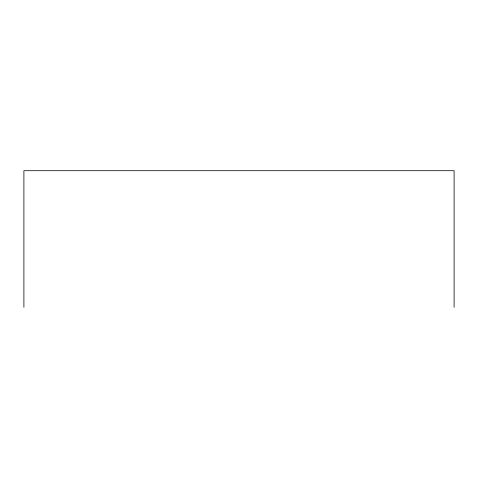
<?xml version="1.0" encoding="UTF-8"?>
<svg xmlns="http://www.w3.org/2000/svg" width="478" height="478" viewBox="0 0 478 478"><rect width="100%" height="100%" fill="white"/><g stroke="black" fill="none" stroke-linecap="round" stroke-linejoin="round"><path stroke-width="0.72" d="M454.1 307.3L454.1 170.7L23.9 170.7L23.9 307.3"/></g></svg>
